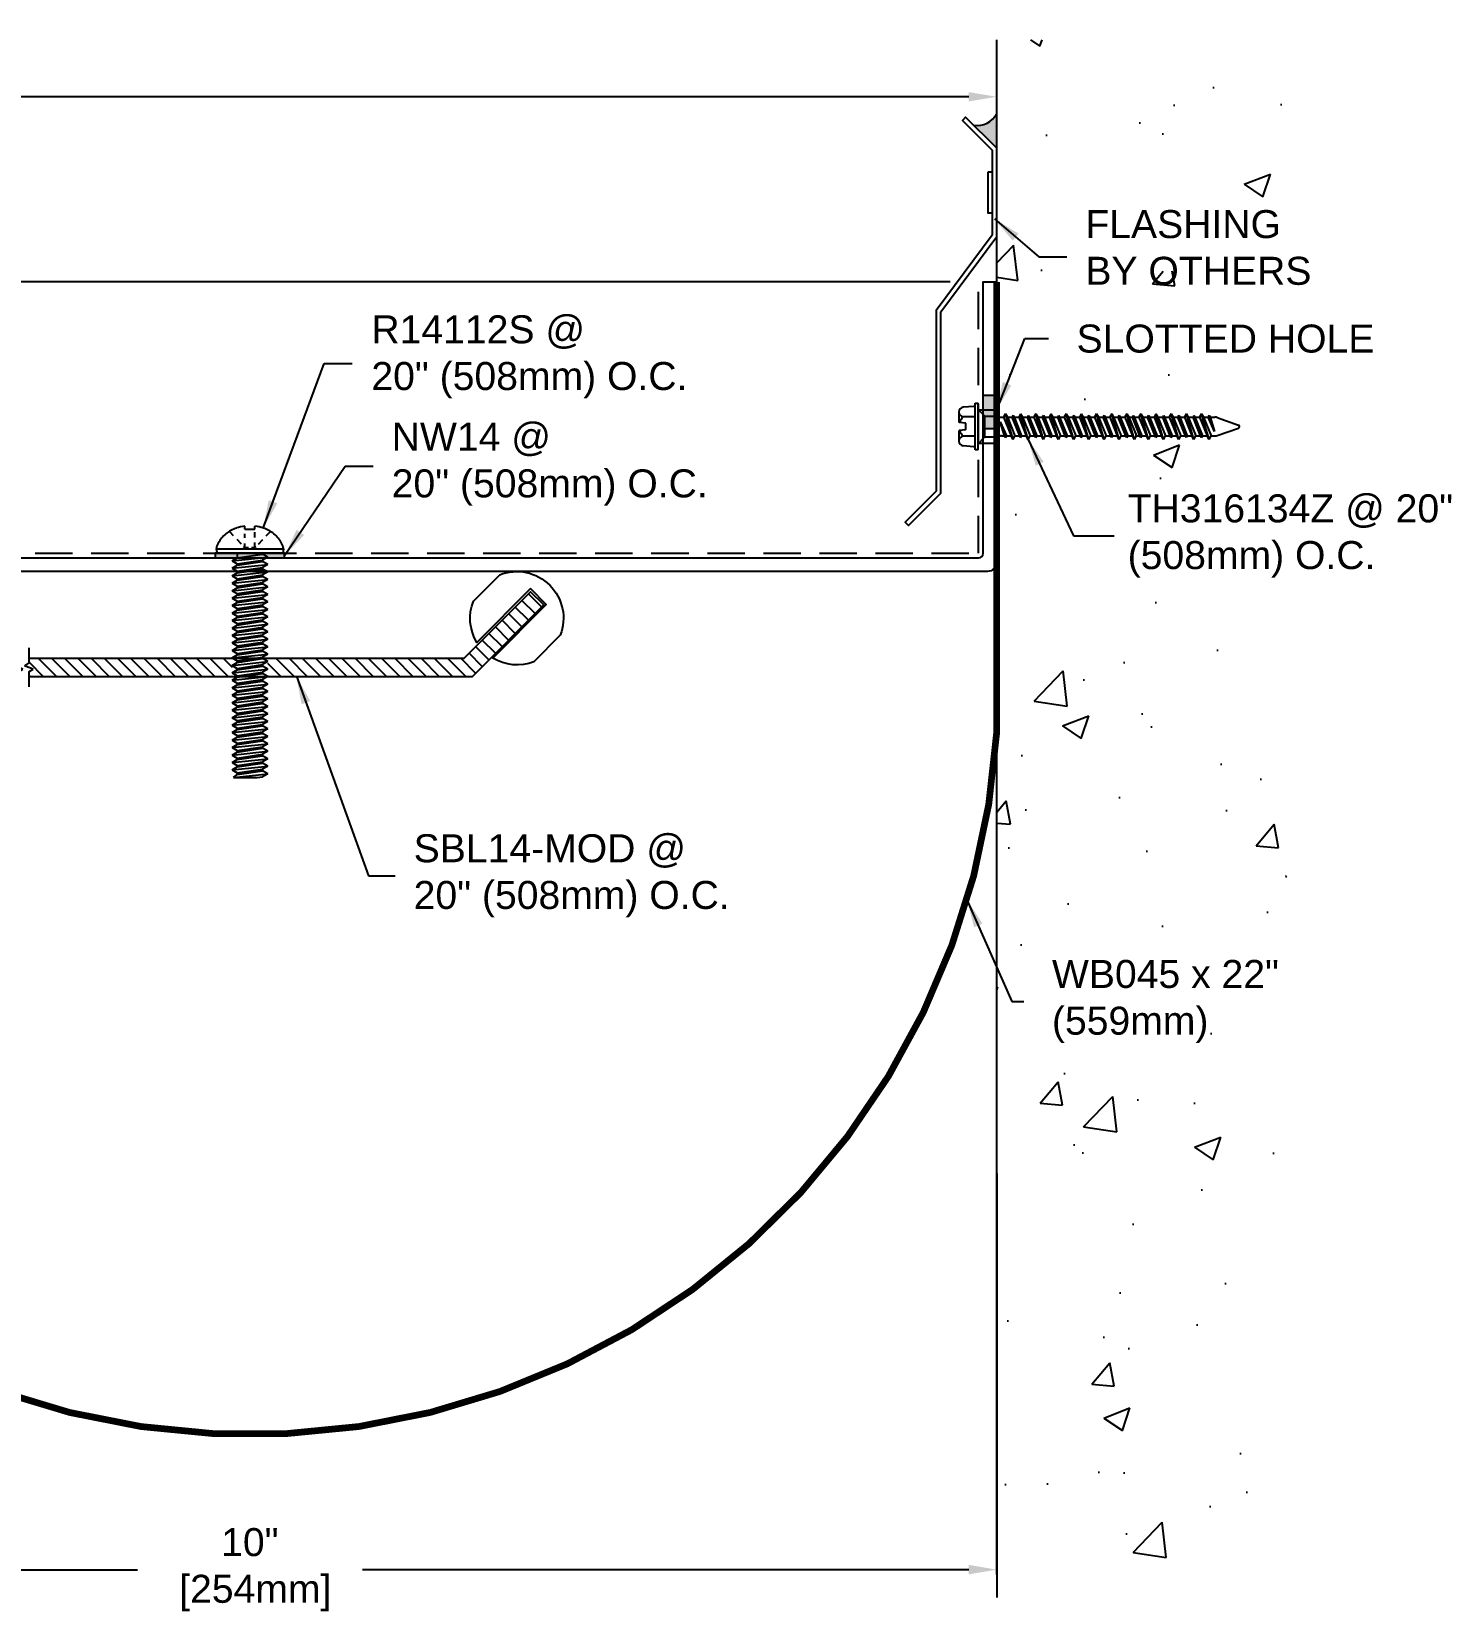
# Model space of a CAD drawing. Header units: inches. Extents: x -3.7 to 52, y 1.3 to 12.5.
# Drawn here: x 10.97 to 20.47, y 1.3 to 11.87 of the extents above; entities that cross this region are included whole.
import ezdxf

# ---------------------------------------------------------------- set-up
doc = ezdxf.new("R2010")
doc.units = ezdxf.units.IN
doc.header["$MEASUREMENT"] = 0
doc.linetypes.add('DASHED2', pattern=[0.375, 0.25, -0.125])
for name, color, linetype in [('ANCHORS', 4, 'Continuous'), ('CONDITIONS', 1, 'Continuous'), ('DIMENSIONS', 3, 'Continuous'), ('FILLERS', 2, 'Continuous'), ('METALS', 7, 'Continuous'), ('TEXT', 2, 'Continuous')]:
    doc.layers.add(name, color=color, linetype=linetype)
doc.styles.add('ARIAL', font='arial.ttf')
doc.styles.get("Standard").update_dxf_attribs({"font": 'arial.ttf'})
doc.dimstyles.new('Arial', dxfattribs={"dimtxt": 0.1875, "dimasz": 0.1875, "dimexe": 0.1875, "dimexo": 0.1875, "dimgap": 0.1875, "dimtad": 0, "dimtih": 1, "dimtoh": 1, "dimdec": 4, "dimzin": 3, "dimdsep": 46, "dimlunit": 4, "dimtxsty": 'ARIAL', "dimcen": 0.1875, "dimadec": 0, "dimazin": 0, "dimtfac": 1, "dimtdec": 4, "dimtofl": 0, "dimtmove": 0, "dimatfit": 3, "dimfxl": 0, "dimfrac": 2, "dimtolj": 1, "dimtzin": 0, "dimarcsym": 0})
doc.dimstyles.get("Standard").update_dxf_attribs({"dimtxt": 0.18, "dimasz": 0.18, "dimexe": 0.18, "dimexo": 0.0625, "dimgap": 0.09, "dimtad": 0, "dimtih": 1, "dimtoh": 1, "dimdec": 4, "dimzin": 0, "dimdsep": 46, "dimtxsty": 'Standard', "dimcen": 0.09, "dimadec": 0, "dimazin": 0, "dimtfac": 1, "dimtdec": 4, "dimtofl": 0, "dimtmove": 0, "dimatfit": 3, "dimfxl": 0, "dimtolj": 1, "dimtzin": 0, "dimarcsym": 0})

# ---------------------------------------------------------------- blocks, each defined once
blk = doc.blocks.new('*D3')
at = {"layer": 'Defpoints', "color": 0}
for p in [(7.429, 4.418), (17.429, 4.418), (17.429, 1.58)]:
    blk.add_point(p, dxfattribs=at)
at = {"layer": 'DIMENSIONS', "color": 0, "lineweight": -2}
for p, q in [((7.429, 4.231), (7.429, 1.393)), ((17.429, 4.231), (17.429, 1.393)), ((7.617, 1.58), (11.677, 1.58)), ((17.242, 1.58), (13.182, 1.58))]:
    blk.add_line(p, q, dxfattribs=at)
at = {"layer": 'DIMENSIONS', "color": 0}
for points in [[(7.617, 1.612), (7.617, 1.549), (7.429, 1.58)], [(17.242, 1.612), (17.242, 1.549), (17.429, 1.58)]]:
    blk.add_solid(points, dxfattribs=at)
at = {"layer": 'DIMENSIONS', "color": 0, "insert": (12.429, 1.58), "char_height": 0.1875, "attachment_point": 5, "style": 'ARIAL'}
blk.add_mtext('\\A1;10"\\P [254mm]', dxfattribs=at)
blk = doc.blocks.new('*D4')
at = {"layer": 'Defpoints', "color": 0}
for p in [(17.429, 11.438), (17.429, 10.337), (1.179, 8.289)]:
    blk.add_point(p, dxfattribs=at)
at = {"layer": 'DIMENSIONS', "color": 0, "lineweight": -2}
for p, q in [((1.179, 8.476), (1.179, 11.626)), ((17.429, 10.524), (17.429, 11.626)), ((1.367, 11.438), (8.579, 11.438)), ((17.242, 11.438), (10.029, 11.438))]:
    blk.add_line(p, q, dxfattribs=at)
at = {"layer": 'DIMENSIONS', "color": 0}
for points in [[(1.367, 11.469), (1.367, 11.407), (1.179, 11.438)], [(17.242, 11.469), (17.242, 11.407), (17.429, 11.438)]]:
    blk.add_solid(points, dxfattribs=at)
at = {"layer": 'DIMENSIONS', "color": 0, "insert": (9.304, 11.438), "char_height": 0.1875, "attachment_point": 5, "style": 'ARIAL'}
blk.add_mtext('\\A1;1\'-4 1/4"\\P [413mm]', dxfattribs=at)
blk = doc.blocks.new('TH-316134')
for p, q in [((-0.097, 0.127), (-0.027, 0.127)), ((-0.023, 0.083), (-0.027, 0.127)), ((0.023, 0.083), (0.027, 0.127)), ((0.027, 0.127), (0.097, 0.127)), ((-0.157, 0.019), (0.157, 0.019)), ((-0.157, 0), (-0.157, 0.019)), ((-0.157, 0), (0.157, 0)), ((-0.135, 0.029), (-0.129, 0.1)), ((-0.115, 0), (-0.07, -0.045)), ((-0.065, 0.019), (-0.065, 0.1)), ((-0.023, 0.083), (0.023, 0.083)), ((0.064, 0.019), (0.064, 0.1)), ((0.115, 0), (0.07, -0.045)), ((0.135, 0.029), (0.129, 0.1)), ((0.157, 0.019), (0.157, 0)), ((-0.07, -0.045), (0.07, -0.045)), ((-0.07, -0.045), (-0.07, -0.112)), ((0.07, -0.045), (0.07, -0.112)), ((-0.086, -0.234), (0.086, -0.184)), ((-0.074, -0.184), (0.032, -0.147)), ((-0.074, -0.184), (-0.062, -0.177)), ((-0.074, -0.184), (-0.062, -0.19)), ((-0.069, -0.122), (-0.063, -0.148)), ((0.032, -0.147), (-0.062, -0.19)), ((-0.062, -0.177), (0.032, -0.147)), ((-0.062, -0.157), (-0.062, -0.177)), ((0.062, -0.171), (-0.062, -0.221)), ((-0.062, -0.19), (-0.062, -0.221)), ((0.062, -0.197), (-0.062, -0.247)), ((0.062, -0.157), (0.062, -0.171)), ((0.086, -0.184), (0.062, -0.171)), ((0.086, -0.184), (0.062, -0.197)), ((0.062, -0.197), (0.062, -0.228)), ((0.069, -0.122), (0.063, -0.148)), ((-0.086, -0.234), (-0.062, -0.221)), ((-0.086, -0.234), (-0.062, -0.247)), ((-0.086, -0.336), (0.086, -0.285)), ((-0.074, -0.285), (0.074, -0.234)), ((-0.074, -0.285), (-0.062, -0.279)), ((-0.074, -0.285), (-0.062, -0.291)), ((-0.062, -0.279), (0.062, -0.228)), ((0.062, -0.241), (-0.062, -0.291)), ((-0.062, -0.247), (-0.062, -0.279)), ((0.062, -0.272), (-0.062, -0.323)), ((-0.062, -0.291), (-0.062, -0.323)), ((0.062, -0.298), (-0.062, -0.349)), ((0.074, -0.234), (0.062, -0.228)), ((0.074, -0.234), (0.062, -0.241)), ((0.062, -0.241), (0.062, -0.272)), ((0.086, -0.285), (0.062, -0.272)), ((0.086, -0.285), (0.062, -0.298)), ((0.062, -0.298), (0.062, -0.33)), ((-0.086, -0.336), (-0.062, -0.323)), ((-0.086, -0.336), (-0.062, -0.349)), ((-0.086, -0.437), (0.086, -0.387)), ((-0.074, -0.387), (0.074, -0.336)), ((-0.074, -0.387), (-0.062, -0.381)), ((-0.074, -0.387), (-0.062, -0.393)), ((-0.062, -0.381), (0.062, -0.33)), ((0.062, -0.342), (-0.062, -0.393)), ((-0.062, -0.349), (-0.062, -0.381)), ((0.062, -0.374), (-0.062, -0.425)), ((-0.062, -0.393), (-0.062, -0.425)), ((0.062, -0.4), (-0.062, -0.45)), ((0.074, -0.336), (0.062, -0.33)), ((0.074, -0.336), (0.062, -0.342)), ((0.062, -0.342), (0.062, -0.374)), ((0.086, -0.387), (0.062, -0.374)), ((0.086, -0.387), (0.062, -0.4)), ((0.062, -0.4), (0.062, -0.431)), ((-0.086, -0.437), (-0.062, -0.425)), ((-0.086, -0.437), (-0.062, -0.45)), ((-0.086, -0.539), (0.086, -0.488)), ((-0.086, -0.539), (-0.062, -0.526)), ((-0.074, -0.488), (0.074, -0.437)), ((-0.074, -0.488), (-0.062, -0.482)), ((-0.074, -0.488), (-0.062, -0.494)), ((-0.062, -0.482), (0.062, -0.431)), ((0.062, -0.444), (-0.062, -0.494)), ((-0.062, -0.45), (-0.062, -0.482)), ((0.062, -0.475), (-0.062, -0.526)), ((-0.062, -0.494), (-0.062, -0.526)), ((0.062, -0.501), (-0.062, -0.552)), ((0.074, -0.437), (0.062, -0.431)), ((0.074, -0.437), (0.062, -0.444)), ((0.062, -0.444), (0.062, -0.475)), ((0.086, -0.488), (0.062, -0.475)), ((0.086, -0.488), (0.062, -0.501)), ((0.062, -0.501), (0.062, -0.533)), ((-0.086, -0.539), (-0.062, -0.552)), ((-0.086, -0.641), (0.086, -0.59)), ((-0.086, -0.641), (-0.062, -0.628)), ((-0.074, -0.59), (0.074, -0.539)), ((-0.074, -0.59), (-0.062, -0.584)), ((-0.074, -0.59), (-0.062, -0.596)), ((-0.062, -0.584), (0.062, -0.533)), ((0.062, -0.545), (-0.062, -0.596)), ((-0.062, -0.552), (-0.062, -0.584)), ((0.062, -0.577), (-0.062, -0.628)), ((-0.062, -0.596), (-0.062, -0.628)), ((0.062, -0.603), (-0.062, -0.654)), ((0.074, -0.539), (0.062, -0.533)), ((0.074, -0.539), (0.062, -0.545)), ((0.062, -0.545), (0.062, -0.577)), ((0.086, -0.59), (0.062, -0.577)), ((0.086, -0.59), (0.062, -0.603)), ((0.062, -0.603), (0.062, -0.634)), ((-0.086, -0.641), (-0.062, -0.654)), ((-0.086, -0.742), (0.086, -0.691)), ((-0.086, -0.742), (-0.062, -0.729)), ((-0.074, -0.691), (0.074, -0.641)), ((-0.074, -0.691), (-0.062, -0.685)), ((-0.074, -0.691), (-0.062, -0.698)), ((-0.062, -0.685), (0.062, -0.634)), ((0.062, -0.647), (-0.062, -0.698)), ((-0.062, -0.654), (-0.062, -0.685)), ((0.062, -0.678), (-0.062, -0.729)), ((-0.062, -0.698), (-0.062, -0.729)), ((0.062, -0.704), (-0.062, -0.755)), ((-0.062, -0.787), (0.062, -0.736)), ((0.074, -0.641), (0.062, -0.634)), ((0.074, -0.641), (0.062, -0.647)), ((0.062, -0.647), (0.062, -0.678)), ((0.086, -0.691), (0.062, -0.678)), ((0.086, -0.691), (0.062, -0.704)), ((0.062, -0.704), (0.062, -0.736)), ((0.074, -0.742), (0.062, -0.736)), ((-0.086, -0.742), (-0.062, -0.755)), ((-0.086, -0.844), (0.086, -0.793)), ((-0.086, -0.844), (-0.062, -0.831)), ((-0.086, -0.844), (-0.062, -0.857)), ((-0.074, -0.793), (0.074, -0.742)), ((-0.074, -0.793), (-0.062, -0.787)), ((-0.074, -0.793), (-0.062, -0.799)), ((-0.074, -0.895), (0.074, -0.844)), ((0.062, -0.748), (-0.062, -0.799)), ((-0.062, -0.755), (-0.062, -0.787)), ((0.062, -0.78), (-0.062, -0.831)), ((-0.062, -0.799), (-0.062, -0.831)), ((0.062, -0.806), (-0.062, -0.857)), ((-0.062, -0.888), (0.062, -0.838)), ((0.074, -0.742), (0.062, -0.748)), ((0.062, -0.748), (0.062, -0.78)), ((0.086, -0.793), (0.062, -0.78)), ((0.086, -0.793), (0.062, -0.806)), ((0.062, -0.806), (0.062, -0.838)), ((0.074, -0.844), (0.062, -0.838)), ((0.074, -0.844), (0.062, -0.85)), ((-0.086, -0.945), (0.086, -0.895)), ((-0.086, -0.945), (-0.062, -0.932)), ((-0.086, -0.945), (-0.062, -0.958)), ((-0.074, -0.895), (-0.062, -0.888)), ((-0.074, -0.895), (-0.062, -0.901)), ((-0.074, -0.996), (0.074, -0.945)), ((0.062, -0.85), (-0.062, -0.901)), ((-0.062, -0.857), (-0.062, -0.888)), ((0.062, -0.882), (-0.062, -0.932)), ((-0.062, -0.901), (-0.062, -0.932)), ((0.062, -0.907), (-0.062, -0.958)), ((-0.062, -0.99), (0.062, -0.939)), ((0.062, -0.951), (-0.062, -1.002)), ((0.062, -0.85), (0.062, -0.882)), ((0.086, -0.895), (0.062, -0.882)), ((0.086, -0.895), (0.062, -0.907)), ((0.062, -0.907), (0.062, -0.939)), ((0.074, -0.945), (0.062, -0.939)), ((0.074, -0.945), (0.062, -0.951)), ((0.062, -0.951), (0.062, -0.983)), ((-0.086, -1.047), (0.086, -0.996)), ((-0.086, -1.047), (-0.062, -1.034)), ((-0.086, -1.047), (-0.062, -1.06)), ((-0.074, -0.996), (-0.062, -0.99)), ((-0.074, -0.996), (-0.062, -1.002)), ((-0.074, -1.09), (0.074, -1.039)), ((-0.062, -0.958), (-0.062, -0.99)), ((0.062, -0.983), (-0.062, -1.034)), ((-0.062, -1.002), (-0.062, -1.034)), ((0.062, -1.009), (-0.062, -1.06)), ((-0.062, -1.084), (0.062, -1.033)), ((0.062, -1.045), (-0.062, -1.096)), ((-0.062, -1.052), (-0.062, -1.084)), ((0.086, -0.996), (0.062, -0.983)), ((0.086, -0.996), (0.062, -1.009)), ((0.062, -1.001), (0.062, -1.033)), ((0.074, -1.039), (0.062, -1.033)), ((0.074, -1.039), (0.062, -1.045)), ((0.062, -1.045), (0.062, -1.077)), ((-0.086, -1.141), (0.086, -1.09)), ((-0.086, -1.141), (-0.062, -1.128)), ((-0.086, -1.141), (-0.062, -1.154)), ((-0.074, -1.09), (-0.062, -1.084)), ((-0.074, -1.09), (-0.062, -1.096)), ((-0.074, -1.191), (0.074, -1.141)), ((0.062, -1.077), (-0.062, -1.128)), ((-0.062, -1.096), (-0.062, -1.128)), ((0.062, -1.103), (-0.062, -1.154)), ((-0.062, -1.185), (0.062, -1.134)), ((0.062, -1.147), (-0.062, -1.198)), ((-0.062, -1.154), (-0.062, -1.185)), ((0.086, -1.09), (0.062, -1.077)), ((0.086, -1.09), (0.062, -1.103)), ((0.062, -1.103), (0.062, -1.134)), ((0.074, -1.141), (0.062, -1.134)), ((0.074, -1.141), (0.062, -1.147)), ((0.062, -1.147), (0.062, -1.178)), ((-0.086, -1.242), (0.086, -1.191)), ((-0.086, -1.242), (-0.062, -1.229)), ((-0.086, -1.242), (-0.062, -1.255)), ((-0.074, -1.191), (-0.062, -1.185)), ((-0.074, -1.191), (-0.062, -1.198)), ((-0.074, -1.293), (0.074, -1.242)), ((0.062, -1.178), (-0.062, -1.229)), ((-0.062, -1.198), (-0.062, -1.229)), ((0.062, -1.204), (-0.062, -1.255)), ((-0.062, -1.287), (0.062, -1.236)), ((0.062, -1.248), (-0.062, -1.299)), ((-0.062, -1.255), (-0.062, -1.287)), ((0.086, -1.191), (0.062, -1.178)), ((0.086, -1.191), (0.062, -1.204)), ((0.062, -1.204), (0.062, -1.236)), ((0.074, -1.242), (0.062, -1.236)), ((0.074, -1.242), (0.062, -1.248)), ((0.062, -1.248), (0.062, -1.28)), ((-0.086, -1.344), (0.086, -1.293)), ((-0.086, -1.344), (-0.062, -1.331)), ((-0.086, -1.344), (-0.062, -1.357)), ((-0.074, -1.293), (-0.062, -1.287)), ((-0.074, -1.293), (-0.062, -1.299)), ((-0.074, -1.395), (0.074, -1.344)), ((0.062, -1.28), (-0.062, -1.331)), ((-0.062, -1.299), (-0.062, -1.331)), ((0.062, -1.306), (-0.062, -1.357)), ((-0.062, -1.388), (0.062, -1.338)), ((0.062, -1.35), (-0.062, -1.401)), ((-0.062, -1.357), (-0.062, -1.388)), ((0.086, -1.293), (0.062, -1.28)), ((0.086, -1.293), (0.062, -1.306)), ((0.062, -1.306), (0.062, -1.338)), ((0.074, -1.344), (0.062, -1.338)), ((0.074, -1.344), (0.062, -1.35)), ((0.062, -1.35), (0.062, -1.382)), ((-0.086, -1.445), (0.086, -1.395)), ((-0.086, -1.445), (-0.062, -1.432)), ((-0.086, -1.445), (-0.062, -1.458)), ((-0.074, -1.395), (-0.062, -1.388)), ((-0.074, -1.395), (-0.062, -1.401)), ((-0.074, -1.496), (0.074, -1.445)), ((0.062, -1.382), (-0.062, -1.432)), ((-0.062, -1.401), (-0.062, -1.432)), ((0.062, -1.407), (-0.062, -1.458)), ((-0.062, -1.49), (0.062, -1.439)), ((0.062, -1.451), (-0.062, -1.502)), ((-0.062, -1.458), (-0.062, -1.49)), ((0.086, -1.395), (0.062, -1.382)), ((0.086, -1.395), (0.062, -1.407)), ((0.062, -1.407), (0.062, -1.439)), ((0.074, -1.445), (0.062, -1.439)), ((0.074, -1.445), (0.062, -1.451)), ((0.062, -1.451), (0.062, -1.483)), ((-0.086, -1.547), (0.086, -1.496)), ((-0.086, -1.547), (-0.062, -1.534)), ((-0.086, -1.547), (-0.062, -1.56)), ((-0.074, -1.496), (-0.062, -1.49)), ((-0.074, -1.496), (-0.062, -1.502)), ((0.062, -1.483), (-0.062, -1.534)), ((-0.062, -1.502), (-0.062, -1.534)), ((0.062, -1.509), (-0.062, -1.56)), ((-0.062, -1.56), (-0.062, -1.586)), ((-0.034, -1.584), (0.062, -1.541)), ((-0.034, -1.584), (0.074, -1.547)), ((0.062, -1.553), (-0.034, -1.584)), ((0.086, -1.496), (0.062, -1.483)), ((0.086, -1.496), (0.062, -1.509)), ((0.062, -1.509), (0.062, -1.541)), ((0.074, -1.547), (0.062, -1.541)), ((0.074, -1.547), (0.062, -1.553)), ((0.062, -1.553), (0.062, -1.586)), ((-0.06, -1.601), (-0.01, -1.744)), ((0.06, -1.601), (0.01, -1.744))]:
    blk.add_line(p, q)
for centre, radius, start, end in [((-0.097, 0.095), 0.0327, 9.285, 170.715), ((0, 0.038), 0.0896, 107.4215, 136.0407), ((0, 0.038), 0.0896, 43.9593, 72.5785), ((0.097, 0.095), 0.0327, 9.285, 170.715), ((-0.146, 0.03), 0.0112, 270, 355), ((0.146, 0.03), 0.0112, 185, 270), ((-0.023, -0.112), 0.0465, 180, 191.9357), ((-0.109, -0.157), 0.0465, 0, 11.9357), ((0.109, -0.157), 0.0465, 168.0643, 180), ((0.023, -0.112), 0.0465, 348.0643, 0), ((-0.016, -1.586), 0.0465, 180, 199.3058), ((0.016, -1.586), 0.0465, 340.6942, 0), ((0, -1.739), 0.0106, 204.1001, 335.8999)]:
    blk.add_arc(centre, radius, start, end)
blk = doc.blocks.new('TH316134')
blk.add_blockref('TH-316134', (0, 0))
blk = doc.blocks.new('FLASHING')
at = {"layer": 'CONDITIONS'}
blk.add_hatch(color=256, dxfattribs=at).paths.add_polyline_path([(9.429, 11.696, -0.317904), (9.276, 11.618), (9.429, 11.464)])
for points in [[(9.024, 9.169), (8.816, 8.961), (8.838, 8.939), (9.055, 9.156), (9.055, 10.368), (9.429, 10.873), (9.429, 11.464), (9.221, 11.672), (9.2, 11.65), (9.398, 11.452), (9.398, 10.883), (9.024, 10.379)], [(9.371, 11.305), (9.398, 11.305), (9.398, 11.03), (9.371, 11.03)]]:
    blk.add_lwpolyline(points, close=True, dxfattribs=at)
blk.add_arc((9.297, 11.765), 0.149, 261.7227, 332.2653, dxfattribs=at)
blk = doc.blocks.new('*D10')
at = {"layer": 'Defpoints', "color": 0}
for p in [(17.304, 10.199), (-1.174, 4.999), (5.589, 4.999)]:
    blk.add_point(p, dxfattribs=at)
at = {"layer": 'DIMENSIONS', "color": 0, "lineweight": -2}
for p, q in [((17.117, 10.199), (-1.361, 10.199)), ((-1.174, 10.012), (-1.174, 8.045)), ((-1.174, 5.187), (-1.174, 7.114)), ((5.401, 4.999), (-1.361, 4.999))]:
    blk.add_line(p, q, dxfattribs=at)
at = {"layer": 'DIMENSIONS', "color": 0}
for points in [[(-1.205, 10.012), (-1.142, 10.012), (-1.174, 10.199)], [(-1.205, 5.187), (-1.142, 5.187), (-1.174, 4.999)]]:
    blk.add_solid(points, dxfattribs=at)
at = {"layer": 'DIMENSIONS', "color": 0, "insert": (-1.174, 7.58), "char_height": 0.1875, "attachment_point": 5, "style": 'ARIAL'}
blk.add_mtext('\\A1;5 3/16"\\P [132mm]', dxfattribs=at)
blk = doc.blocks.new('SBL14-MOD')
h = blk.add_hatch()
h.set_pattern_fill('ANSI31', color=256, scale=0.5, angle=90, style=0)
h.set_pattern_definition([(135, (-1.98972, 2e-15), (-0.04419417, -0.04419417), [])])
h.paths.add_polyline_path([(12.407, 8.037), (12.318, 8.125), (11.872, 7.679), (10.552, 7.679), (10.551, 7.677), (10.561, 7.667), (10.551, 7.657), (10.561, 7.646), (10.551, 7.636), (10.561, 7.626), (10.551, 7.615), (10.561, 7.605), (10.551, 7.594), (10.561, 7.584), (10.551, 7.574), (10.565, 7.559), (11.929, 7.559)])
h.paths.add_polyline_path([(10.329, 7.61), (10.319, 7.62), (10.329, 7.631), (10.319, 7.641), (10.329, 7.651), (10.319, 7.662), (10.329, 7.672), (10.322, 7.679), (8.96, 7.679), (8.96, 7.649), (8.931, 7.63), (8.989, 7.608), (8.96, 7.589), (8.96, 7.559), (10.32, 7.559), (10.329, 7.568), (10.319, 7.579), (10.329, 7.589), (10.319, 7.599)])
h.paths.add_polyline_path([(8.89, 7.679), (5.391, 7.679), (5.391, 7.559), (8.89, 7.559), (8.89, 7.589), (8.919, 7.608), (8.861, 7.63), (8.89, 7.649)])
for p, q in [((8.89, 7.749), (8.89, 7.649)), ((8.96, 7.749), (8.96, 7.649)), ((8.89, 7.649), (8.861, 7.63)), ((8.919, 7.608), (8.861, 7.63)), ((8.96, 7.649), (8.931, 7.63)), ((8.989, 7.608), (8.931, 7.63)), ((8.89, 7.589), (8.919, 7.608)), ((8.89, 7.589), (8.89, 7.489)), ((8.96, 7.589), (8.989, 7.608)), ((8.96, 7.589), (8.96, 7.489))]:
    blk.add_line(p, q)
for points in [[(12.319, 8.146), (11.959, 7.786, -0.233897), (11.936, 8.063), (12.112, 8.239, -0.654654), (12.517, 7.834), (12.341, 7.657, -0.233897), (12.065, 7.681), (12.424, 8.041)], [(5.432, 7.694, 0.233897), (5.254, 7.906), (5.004, 7.906, 0.654654), (5.004, 7.333), (5.254, 7.333, 0.233897), (5.432, 7.545), (5.391, 7.559), (5.391, 7.679)]]:
    blk.add_lwpolyline(points, format="xyb", close=True)
for points in [[(8.96, 7.559), (11.929, 7.559), (12.407, 8.037), (12.318, 8.125), (11.872, 7.679), (8.96, 7.679)], [(5.391, 7.679), (8.89, 7.679)], [(8.89, 7.559), (5.391, 7.559)]]:
    blk.add_lwpolyline(points)
blk = doc.blocks.new('R14112')
for p, q in [((-0.109, 0.116), (-0.133, 0.141)), ((-0.034, 0.161), (-0.034, 0.182)), ((-0.034, 0.161), (0.034, 0.161)), ((-0.034, 0.103), (-0.034, 0.131)), ((0.034, 0.161), (0.034, 0.182)), ((0.034, 0.106), (0.034, 0.142)), ((0.109, 0.116), (0.133, 0.141)), ((-0.226, 0.031), (0.226, 0.031)), ((-0.226, 0.031), (-0.22, 0)), ((-0.22, 0), (0.22, 0)), ((-0.057, 0.062), (-0.086, 0.092)), ((-0.085, 0), (-0.085, -0.03)), ((-0.034, 0.038), (-0.042, 0.046)), ((-0.034, 0.038), (-0.034, 0.065)), ((-0.034, 0.038), (-0.01, 0.038)), ((0.01, 0.038), (0.034, 0.038)), ((0.034, 0.038), (0.034, 0.073)), ((0.034, 0.038), (0.042, 0.046)), ((0.057, 0.062), (0.086, 0.092)), ((0.085, 0), (0.085, -0.005)), ((0.226, 0.031), (0.22, 0)), ((-0.119, -0.05), (0.119, -0.025)), ((-0.119, -0.05), (-0.085, -0.03)), ((-0.119, -0.05), (-0.085, -0.07)), ((-0.119, -0.1), (0.119, -0.075)), ((-0.119, -0.1), (-0.085, -0.08)), ((-0.119, -0.1), (-0.085, -0.12)), ((-0.085, -0.03), (0.085, -0.005)), ((-0.085, -0.07), (0.085, -0.045)), ((-0.085, -0.08), (0.085, -0.055)), ((-0.085, -0.07), (-0.085, -0.08)), ((-0.085, -0.12), (0.085, -0.095)), ((-0.085, -0.13), (0.085, -0.105)), ((0.119, -0.025), (0.085, -0.005)), ((0.119, -0.025), (0.085, -0.045)), ((0.085, -0.045), (0.085, -0.055)), ((0.119, -0.075), (0.085, -0.055)), ((0.119, -0.075), (0.085, -0.095)), ((0.085, -0.095), (0.085, -0.105)), ((0.119, -0.125), (0.085, -0.105)), ((-0.119, -0.15), (0.119, -0.125)), ((-0.119, -0.15), (-0.085, -0.13)), ((-0.119, -0.15), (-0.085, -0.17)), ((-0.119, -0.2), (0.119, -0.175)), ((-0.119, -0.2), (-0.085, -0.18)), ((-0.119, -0.2), (-0.085, -0.22)), ((-0.085, -0.12), (-0.085, -0.13)), ((-0.085, -0.17), (0.085, -0.145)), ((-0.085, -0.18), (0.085, -0.155)), ((-0.085, -0.17), (-0.085, -0.18)), ((-0.085, -0.22), (0.085, -0.195)), ((-0.085, -0.23), (0.085, -0.205)), ((0.119, -0.125), (0.085, -0.145)), ((0.085, -0.145), (0.085, -0.155)), ((0.119, -0.175), (0.085, -0.155)), ((0.119, -0.175), (0.085, -0.195)), ((0.085, -0.195), (0.085, -0.205)), ((0.119, -0.225), (0.085, -0.205)), ((-0.119, -0.25), (0.119, -0.225)), ((-0.119, -0.25), (-0.085, -0.23)), ((-0.119, -0.25), (-0.085, -0.27)), ((-0.119, -0.3), (0.119, -0.275)), ((-0.119, -0.3), (-0.085, -0.28)), ((-0.119, -0.3), (-0.085, -0.32)), ((-0.085, -0.22), (-0.085, -0.23)), ((-0.085, -0.27), (0.085, -0.245)), ((-0.085, -0.28), (0.085, -0.255)), ((-0.085, -0.27), (-0.085, -0.28)), ((-0.085, -0.32), (0.085, -0.295)), ((-0.085, -0.33), (0.085, -0.305)), ((0.119, -0.225), (0.085, -0.245)), ((0.085, -0.245), (0.085, -0.255)), ((0.119, -0.275), (0.085, -0.255)), ((0.119, -0.275), (0.085, -0.295)), ((0.085, -0.295), (0.085, -0.305)), ((0.119, -0.325), (0.085, -0.305)), ((-0.119, -0.35), (0.119, -0.325)), ((-0.119, -0.35), (-0.085, -0.33)), ((-0.119, -0.35), (-0.085, -0.37)), ((-0.119, -0.4), (0.119, -0.375)), ((-0.119, -0.4), (-0.085, -0.38)), ((-0.119, -0.4), (-0.085, -0.42)), ((-0.085, -0.32), (-0.085, -0.33)), ((-0.085, -0.37), (0.085, -0.345)), ((-0.085, -0.38), (0.085, -0.355)), ((-0.085, -0.37), (-0.085, -0.38)), ((-0.085, -0.42), (0.085, -0.395)), ((-0.085, -0.43), (0.085, -0.405)), ((-0.085, -0.42), (-0.085, -0.43)), ((0.119, -0.325), (0.085, -0.345)), ((0.085, -0.345), (0.085, -0.355)), ((0.119, -0.375), (0.085, -0.355)), ((0.119, -0.375), (0.085, -0.395)), ((0.085, -0.395), (0.085, -0.405)), ((0.119, -0.425), (0.085, -0.405)), ((-0.119, -0.45), (0.119, -0.425)), ((-0.119, -0.45), (-0.085, -0.43)), ((-0.119, -0.45), (-0.085, -0.47)), ((-0.119, -0.5), (0.119, -0.475)), ((-0.119, -0.5), (-0.085, -0.48)), ((-0.119, -0.5), (-0.085, -0.52)), ((-0.119, -0.55), (0.119, -0.525)), ((-0.085, -0.47), (0.085, -0.445)), ((-0.085, -0.48), (0.085, -0.455)), ((-0.085, -0.47), (-0.085, -0.48)), ((-0.085, -0.52), (0.085, -0.495)), ((-0.085, -0.53), (0.085, -0.505)), ((-0.085, -0.52), (-0.085, -0.53)), ((0.119, -0.425), (0.085, -0.445)), ((0.085, -0.445), (0.085, -0.455)), ((0.119, -0.475), (0.085, -0.455)), ((0.119, -0.475), (0.085, -0.495)), ((0.085, -0.495), (0.085, -0.505)), ((0.119, -0.525), (0.085, -0.505)), ((0.119, -0.525), (0.085, -0.545)), ((-0.119, -0.55), (-0.085, -0.53)), ((-0.119, -0.55), (-0.085, -0.57)), ((-0.119, -0.6), (0.119, -0.575)), ((-0.119, -0.6), (-0.085, -0.58)), ((-0.119, -0.6), (-0.085, -0.62)), ((-0.119, -0.65), (0.119, -0.625)), ((-0.119, -0.65), (-0.085, -0.63)), ((-0.085, -0.57), (0.085, -0.545)), ((-0.085, -0.58), (0.085, -0.555)), ((-0.085, -0.57), (-0.085, -0.58)), ((-0.085, -0.62), (0.085, -0.595)), ((-0.085, -0.63), (0.085, -0.605)), ((-0.085, -0.62), (-0.085, -0.63)), ((0.085, -0.545), (0.085, -0.555)), ((0.119, -0.575), (0.085, -0.555)), ((0.119, -0.575), (0.085, -0.595)), ((0.085, -0.595), (0.085, -0.605)), ((0.119, -0.625), (0.085, -0.605)), ((0.119, -0.625), (0.085, -0.645)), ((-0.119, -0.65), (-0.085, -0.67)), ((-0.119, -0.7), (0.119, -0.675)), ((-0.119, -0.7), (-0.085, -0.68)), ((-0.119, -0.7), (-0.085, -0.72)), ((-0.119, -0.75), (0.119, -0.725)), ((-0.119, -0.75), (-0.085, -0.73)), ((-0.085, -0.67), (0.085, -0.645)), ((-0.085, -0.68), (0.085, -0.655)), ((-0.085, -0.67), (-0.085, -0.68)), ((-0.085, -0.72), (0.085, -0.695)), ((-0.085, -0.73), (0.085, -0.705)), ((-0.085, -0.72), (-0.085, -0.73)), ((0.085, -0.645), (0.085, -0.655)), ((0.119, -0.675), (0.085, -0.655)), ((0.119, -0.675), (0.085, -0.695)), ((0.085, -0.695), (0.085, -0.705)), ((0.119, -0.725), (0.085, -0.705)), ((0.119, -0.725), (0.085, -0.745)), ((-0.119, -0.75), (-0.085, -0.77)), ((-0.119, -0.8), (0.119, -0.775)), ((-0.119, -0.8), (-0.085, -0.78)), ((-0.119, -0.8), (-0.085, -0.82)), ((-0.119, -0.85), (0.119, -0.825)), ((-0.119, -0.85), (-0.085, -0.83)), ((-0.085, -0.77), (0.085, -0.745)), ((-0.085, -0.78), (0.085, -0.755)), ((-0.085, -0.77), (-0.085, -0.78)), ((-0.085, -0.82), (0.085, -0.795)), ((-0.085, -0.83), (0.085, -0.805)), ((-0.085, -0.82), (-0.085, -0.83)), ((-0.085, -0.87), (0.085, -0.845)), ((0.085, -0.745), (0.085, -0.755)), ((0.119, -0.775), (0.085, -0.755)), ((0.119, -0.775), (0.085, -0.795)), ((0.085, -0.795), (0.085, -0.805)), ((0.119, -0.825), (0.085, -0.805)), ((0.119, -0.825), (0.085, -0.845)), ((0.085, -0.845), (0.085, -0.855)), ((-0.119, -0.85), (-0.085, -0.87)), ((-0.119, -0.9), (0.119, -0.875)), ((-0.119, -0.9), (-0.085, -0.88)), ((-0.119, -0.9), (-0.085, -0.92)), ((-0.119, -0.95), (0.119, -0.925)), ((-0.119, -0.95), (-0.085, -0.93)), ((-0.119, -0.95), (-0.085, -0.97)), ((-0.085, -0.88), (0.085, -0.855)), ((-0.085, -0.87), (-0.085, -0.88)), ((-0.085, -0.92), (0.085, -0.895)), ((-0.085, -0.93), (0.085, -0.905)), ((-0.085, -0.92), (-0.085, -0.93)), ((-0.085, -0.97), (0.085, -0.945)), ((0.119, -0.875), (0.085, -0.855)), ((0.119, -0.875), (0.085, -0.895)), ((0.085, -0.895), (0.085, -0.905)), ((0.119, -0.925), (0.085, -0.905)), ((0.119, -0.925), (0.085, -0.945)), ((0.085, -0.945), (0.085, -0.955)), ((-0.119, -1), (0.119, -0.975)), ((-0.119, -1), (-0.085, -0.98)), ((-0.119, -1), (-0.085, -1.02)), ((-0.119, -1.05), (0.119, -1.025)), ((-0.119, -1.05), (-0.085, -1.03)), ((-0.119, -1.05), (-0.085, -1.07)), ((-0.085, -0.98), (0.085, -0.955)), ((-0.085, -0.97), (-0.085, -0.98)), ((-0.085, -1.02), (0.085, -0.995)), ((-0.085, -1.03), (0.085, -1.005)), ((-0.085, -1.02), (-0.085, -1.03)), ((-0.085, -1.07), (0.085, -1.045)), ((-0.085, -1.08), (0.085, -1.055)), ((0.119, -0.975), (0.085, -0.955)), ((0.119, -0.975), (0.085, -0.995)), ((0.085, -0.995), (0.085, -1.005)), ((0.119, -1.025), (0.085, -1.005)), ((0.119, -1.025), (0.085, -1.045)), ((0.085, -1.045), (0.085, -1.055)), ((0.119, -1.075), (0.085, -1.055)), ((-0.119, -1.1), (0.119, -1.075)), ((-0.119, -1.1), (-0.085, -1.08)), ((-0.119, -1.1), (-0.085, -1.12)), ((-0.119, -1.15), (0.119, -1.125)), ((-0.119, -1.15), (-0.085, -1.13)), ((-0.119, -1.15), (-0.085, -1.17)), ((-0.085, -1.07), (-0.085, -1.08)), ((-0.085, -1.12), (0.085, -1.095)), ((-0.085, -1.13), (0.085, -1.105)), ((-0.085, -1.12), (-0.085, -1.13)), ((-0.085, -1.17), (0.085, -1.145)), ((-0.085, -1.18), (0.085, -1.155)), ((0.119, -1.075), (0.085, -1.095)), ((0.085, -1.095), (0.085, -1.105)), ((0.119, -1.125), (0.085, -1.105)), ((0.119, -1.125), (0.085, -1.145)), ((0.085, -1.145), (0.085, -1.155)), ((0.119, -1.175), (0.085, -1.155)), ((-0.119, -1.2), (0.119, -1.175)), ((-0.119, -1.2), (-0.085, -1.18)), ((-0.119, -1.2), (-0.085, -1.22)), ((-0.119, -1.25), (0.119, -1.225)), ((-0.119, -1.25), (-0.085, -1.23)), ((-0.119, -1.25), (-0.085, -1.27)), ((-0.085, -1.17), (-0.085, -1.18)), ((-0.085, -1.22), (0.085, -1.195)), ((-0.085, -1.23), (0.085, -1.205)), ((-0.085, -1.22), (-0.085, -1.23)), ((-0.085, -1.27), (0.085, -1.245)), ((-0.085, -1.28), (0.085, -1.255)), ((0.119, -1.175), (0.085, -1.195)), ((0.085, -1.195), (0.085, -1.205)), ((0.119, -1.225), (0.085, -1.205)), ((0.119, -1.225), (0.085, -1.245)), ((0.085, -1.245), (0.085, -1.255)), ((0.119, -1.275), (0.085, -1.255)), ((-0.119, -1.3), (0.119, -1.275)), ((-0.119, -1.3), (-0.085, -1.28)), ((-0.119, -1.3), (-0.085, -1.32)), ((-0.119, -1.35), (0.119, -1.325)), ((-0.119, -1.35), (-0.085, -1.33)), ((-0.119, -1.35), (-0.085, -1.37)), ((-0.085, -1.27), (-0.085, -1.28)), ((-0.085, -1.32), (0.085, -1.295)), ((-0.085, -1.33), (0.085, -1.305)), ((-0.085, -1.32), (-0.085, -1.33)), ((-0.085, -1.37), (0.085, -1.345)), ((-0.085, -1.38), (0.085, -1.355)), ((-0.085, -1.37), (-0.085, -1.38)), ((0.119, -1.275), (0.085, -1.295)), ((0.085, -1.295), (0.085, -1.305)), ((0.119, -1.325), (0.085, -1.305)), ((0.119, -1.325), (0.085, -1.345)), ((0.085, -1.345), (0.085, -1.355)), ((0.119, -1.375), (0.085, -1.355)), ((-0.119, -1.4), (0.119, -1.375)), ((-0.119, -1.4), (-0.085, -1.38)), ((-0.119, -1.4), (-0.085, -1.42)), ((-0.119, -1.45), (0.119, -1.425)), ((-0.119, -1.45), (-0.085, -1.43)), ((-0.119, -1.45), (-0.085, -1.47)), ((-0.11, -1.5), (0.119, -1.475)), ((-0.085, -1.42), (0.085, -1.395)), ((-0.085, -1.43), (0.085, -1.405)), ((-0.085, -1.42), (-0.085, -1.43)), ((-0.085, -1.47), (0.085, -1.445)), ((-0.085, -1.48), (0.085, -1.455)), ((-0.085, -1.47), (-0.085, -1.48)), ((0.119, -1.375), (0.085, -1.395)), ((0.085, -1.395), (0.085, -1.405)), ((0.119, -1.425), (0.085, -1.405)), ((0.119, -1.425), (0.085, -1.445)), ((0.085, -1.445), (0.085, -1.455)), ((0.119, -1.475), (0.085, -1.455)), ((0.119, -1.475), (0.085, -1.495)), ((-0.11, -1.5), (-0.085, -1.48)), ((-0.11, -1.5), (0.048, -1.5)), ((0.048, -1.5), (0.085, -1.495))]:
    blk.add_line(p, q)
for centre, radius, start, end in [((-0.041, -0.02), 0.192, 128.7816, 152.7282), ((-0.016, -0.051), 0.232, 108.4084, 128.7816), ((0, -0.1), 0.284, 96.8718, 108.4084), ((0, -0.1), 0.284, 71.5916, 83.1282), ((0.016, -0.051), 0.232, 51.2184, 71.5916), ((0.041, -0.02), 0.192, 27.2718, 51.2184), ((-0.08, 0), 0.149, 152.7282, 167.9922), ((0.08, 0), 0.149, 12.0078, 27.2718)]:
    blk.add_arc(centre, radius, start, end)

msp = doc.modelspace()

# ---------------------------------------------------------------- hatches: boundary and pattern name
at = {"layer": 'ANCHORS'}
for points in [[(17.33928, 9.21638), (17.42928, 9.21638), (17.42928, 9.44099), (17.33928, 9.44099)], [(12.19678, 8.38244), (12.19678, 8.35119), (12.66178, 8.35119), (12.66178, 8.38244)]]:
    msp.add_hatch(color=256, dxfattribs=at).paths.add_polyline_path(points)
at = {"layer": 'CONDITIONS'}
h = msp.add_hatch(dxfattribs=at)
h.set_pattern_fill('AR-CONC', color=256, scale=0.25, style=0)
h.set_pattern_definition([(50, (8, 0), (1.79315, -0.15688), [0.1875, -2.0625]), (355, (8, 0), (-0.34688, 1.88048), [0.15, -1.65]), (100.451, (8.1494, -0.013), (1.44627, 1.7236), [0.15935, -1.75286]), (46.184, (8, 0.5), (2.6681, -0.4138), [0.28125, -3.09375]), (96.636, (8.2223, 0.4655), (2.33666, 2.4353), [0.23903, -2.6293]), (351.184, (8, 0.5), (2.33665, 2.4353), [0.225, -2.475]), (21, (8.25, 0.375), (1.49227, -1.00655), [0.1875, -2.0625]), (326, (8.25, 0.375), (0.60829, 1.81288), [0.15, -1.65]), (71.451, (8.3744, 0.2911), (2.10056, 0.80633), [0.15935, -1.75286]), (37.5, (8, 0), (0.0304, 0.832235), [0, -1.63, 0, -1.675, 0, -1.65625]), (7.5, (8, 0), (0.657674, 0.98603), [0, -0.955, 0, -1.5925, 0, -0.63125]), (327.5, (7.4425, 0), (1.334556, -0.056387), [0, -0.625, 0, -1.95, 0, -2.5875]), (317.5, (7.1925, 0), (1.457965, 0.25026), [0, -0.8125, 0, -1.295, 0, -1.8375])])
h.paths.add_polyline_path([(19.37018, 11.8187), (17.42928, 11.8187), (17.42928, 9.29708, 0.10112139), (17.44752, 9.29336), (17.46089, 9.29336), (17.47381, 9.31736), (17.48674, 9.29336), (17.51843, 9.29336), (17.52459, 9.3048), (17.53076, 9.29336), (17.56245, 9.29336), (17.57538, 9.31736), (17.5883, 9.29336), (17.61999, 9.29336), (17.62616, 9.3048), (17.63232, 9.29336), (17.66401, 9.29336), (17.67694, 9.31736), (17.68986, 9.29336), (17.72156, 9.29336), (17.72772, 9.3048), (17.73388, 9.29336), (17.76558, 9.29336), (17.7785, 9.31736), (17.79143, 9.29336), (17.82312, 9.29336), (17.82928, 9.3048), (17.83545, 9.29336), (17.86714, 9.29336), (17.88006, 9.31736), (17.89299, 9.29336), (17.92468, 9.29336), (17.93084, 9.3048), (17.93701, 9.29336), (17.9687, 9.29336), (17.98163, 9.31736), (17.99455, 9.29336), (18.02624, 9.29336), (18.03241, 9.3048), (18.03857, 9.29336), (18.07026, 9.29336), (18.08319, 9.31736), (18.09611, 9.29336), (18.12781, 9.29336), (18.13397, 9.3048), (18.14013, 9.29336), (18.17183, 9.29336), (18.18475, 9.31736), (18.19768, 9.29336), (18.22937, 9.29336), (18.23553, 9.3048), (18.2417, 9.29336), (18.27339, 9.29336), (18.28631, 9.31736), (18.29924, 9.29336), (18.32312, 9.29336), (18.32928, 9.3048), (18.33545, 9.29336), (18.36714, 9.29336), (18.38006, 9.31736), (18.39299, 9.29336), (18.42468, 9.29336), (18.43084, 9.3048), (18.43701, 9.29336), (18.4687, 9.29336), (18.48163, 9.31736), (18.49455, 9.29336), (18.52624, 9.29336), (18.53241, 9.3048), (18.53857, 9.29336), (18.57026, 9.29336), (18.58319, 9.31736), (18.59611, 9.29336), (18.62781, 9.29336), (18.63397, 9.3048), (18.64013, 9.29336), (18.67183, 9.29336), (18.68475, 9.31736), (18.69768, 9.29336), (18.72937, 9.29336), (18.73553, 9.3048), (18.7417, 9.29336), (18.77339, 9.29336), (18.78631, 9.31736), (18.79924, 9.29336), (18.83093, 9.29336), (18.83709, 9.3048), (18.84326, 9.29336), (18.88379, 9.29336), (19.0323, 9.24133, -0.77412328), (19.0323, 9.22088), (18.88379, 9.16886), (18.85002, 9.16886), (18.83709, 9.14486), (18.82417, 9.16886), (18.79248, 9.16886), (18.78631, 9.15741), (18.78015, 9.16886), (18.74846, 9.16886), (18.73553, 9.14486), (18.72261, 9.16886), (18.69091, 9.16886), (18.68475, 9.15741), (18.67859, 9.16886), (18.64689, 9.16886), (18.63397, 9.14486), (18.62104, 9.16886), (18.58935, 9.16886), (18.58319, 9.15741), (18.57702, 9.16886), (18.54533, 9.16886), (18.53241, 9.14486), (18.51948, 9.16886), (18.48779, 9.16886), (18.48163, 9.15741), (18.47546, 9.16886), (18.44377, 9.16886), (18.43084, 9.14486), (18.41792, 9.16886), (18.38623, 9.16886), (18.38006, 9.15741), (18.3739, 9.16886), (18.35002, 9.16886), (18.33709, 9.14486), (18.32417, 9.16886), (18.29248, 9.16886), (18.28631, 9.15741), (18.28015, 9.16886), (18.24846, 9.16886), (18.23553, 9.14486), (18.22261, 9.16886), (18.19091, 9.16886), (18.18475, 9.15741), (18.17859, 9.16886), (18.14689, 9.16886), (18.13397, 9.14486), (18.12104, 9.16886), (18.08935, 9.16886), (18.08319, 9.15741), (18.07702, 9.16886), (18.04533, 9.16886), (18.03241, 9.14486), (18.01948, 9.16886), (17.98779, 9.16886), (17.98163, 9.15741), (17.97546, 9.16886), (17.94377, 9.16886), (17.93084, 9.14486), (17.91792, 9.16886), (17.88623, 9.16886), (17.88006, 9.15741), (17.8739, 9.16886), (17.84221, 9.16886), (17.82928, 9.14486), (17.81636, 9.16886), (17.78466, 9.16886), (17.7785, 9.15741), (17.77234, 9.16886), (17.74064, 9.16886), (17.72772, 9.14486), (17.71479, 9.16886), (17.6831, 9.16886), (17.67694, 9.15741), (17.67077, 9.16886), (17.63908, 9.16886), (17.62616, 9.14486), (17.61323, 9.16886), (17.58154, 9.16886), (17.57538, 9.15741), (17.56921, 9.16886), (17.53752, 9.16886), (17.52459, 9.14486), (17.51167, 9.16886), (17.47998, 9.16886), (17.47381, 9.15741), (17.46765, 9.16886), (17.44752, 9.16886, 0.10112139), (17.42928, 9.16513), (17.42928, 7.18619, -0.00482274), (17.42928, 7.16689), (17.42928, 1.54691), (19.37018, 1.54691), (19.37018, 8.25721), (18.52207, 8.25721), (18.52207, 8.76145), (19.37018, 8.76145)])
h.paths.add_polyline_path([(17.91997, 10.27102), (17.91997, 10.78391), (19.07463, 10.78391), (19.07463, 10.27102)], flags=16)
h.paths.add_polyline_path([(18.85641, 5.68025), (18.85641, 5.11706), (17.72939, 5.11706), (17.72939, 5.68025)], flags=16)
h.paths.add_polyline_path([(17.99146, 10.71441), (19.04117, 10.71441), (19.04117, 10.3121), (17.99146, 10.3121)], flags=8)
h.paths.add_polyline_path([(17.76766, 5.60016), (18.83306, 5.60016), (18.83306, 5.16493), (17.76766, 5.16493)], flags=8)

# ---------------------------------------------------------------- linework, layer by layer
for p, q in [((17.30428, 9.34361), (17.42928, 9.34361)), ((17.30428, 9.11861), (17.42928, 9.11861))]:
    msp.add_line(p, q)
at = {"layer": 'ANCHORS'}
for points in [[(17.33928, 9.44099), (17.42928, 9.44099), (17.42928, 9.21638), (17.33928, 9.21638)], [(12.19678, 8.38244), (12.19678, 8.35119), (12.66178, 8.35119), (12.66178, 8.38244)]]:
    msp.add_lwpolyline(points, close=True, dxfattribs=at)
at = {"layer": 'CONDITIONS'}
msp.add_line((17.42928, 1.54691), (17.42928, 11.8187), dxfattribs=at)
at = {"layer": 'FILLERS', "const_width": 0.045}
msp.add_lwpolyline([(17.42928, 10.19919), (17.42928, 7.16689)], dxfattribs=at)
at = {"layer": 'FILLERS'}
msp.add_lwpolyline([(5.80603, 5.37369, 0.045, 0.045, 0), (5.80603, 7.18619, 0.045, 0.045, 0), (7.42928, 7.18619, 0.045, 0.045, 0.94032106), (17.42928, 7.18619, 0.045, 0.045, 0)], format="xyseb", dxfattribs=at)
at = {"layer": 'METALS', "linetype": 'DASHED2'}
msp.add_lwpolyline([(1.14803, 7.69869), (1.14803, 8.28869, -0.41421356), (1.24178, 8.38244), (17.30803, 8.38244), (17.30803, 10.19869)], format="xyb", dxfattribs=at)
at = {"layer": 'METALS'}
msp.add_lwpolyline([(17.42928, 10.19869), (17.42928, 8.32369, -0.41421356), (17.36678, 8.26119), (1.30053, 8.26119, 0.41421356), (1.26928, 8.22994), (1.26928, 7.69869), (1.17928, 7.69869), (1.17928, 8.28869, -0.41421356), (1.24178, 8.35119), (17.30803, 8.35119, 0.41421356), (17.33928, 8.38244), (17.33928, 10.19869)], format="xyb", close=True, dxfattribs=at)

# ---------------------------------------------------------------- block references
msp.add_blockref('FLASHING', (8, -0.37036))
at = {"layer": 'ANCHORS', "rotation": 90}
msp.add_blockref('TH316134', (17.30428, 9.23111), dxfattribs=at)
at = {"layer": 'ANCHORS'}
for name, p in [('R14112', (12.42928, 8.38244)), ('SBL14-MOD', (1.98972, 0))]:
    msp.add_blockref(name, p, dxfattribs=at)

# ---------------------------------------------------------------- texts
at = {"layer": 'TEXT', "char_height": 0.1875, "style": 'ARIAL'}
for s, insert, attachment_point in [('\\A1;FLASHING\\PBY OTHERS', (18.02271, 10.4283), 4), ('R14112S @\\P20" (508mm) O.C.', (13.24259, 9.6971), 4), ('\\A1;SLOTTED HOLE', (17.96386, 9.91358), 1), ('NW14 @\\P20" (508mm) O.C.', (13.3786, 8.97863), 4), ('TH316134Z @ 20"\\P(508mm) O.C.', (18.3057, 8.49883), 4), ('SBL14-MOD @\\P20" (508mm) O.C.', (13.5257, 6.22388), 4), ('WB045 x 22"\\P(559mm)', (17.79891, 5.38254), 4)]:
    msp.add_mtext(s, dxfattribs=dict(at, insert=insert, attachment_point=attachment_point))

# ---------------------------------------------------------------- dimensions: what is measured, and where the dimension line sits
at = {"layer": 'DIMENSIONS'}
for base, p1, p2, picture, middle in [((17.42928, 11.43817), (1.17928, 8.28869), (17.42928, 10.337), '*D4', (9.30428, 11.43817)), ((17.42928, 1.58028), (7.42928, 4.41823), (17.42928, 4.41823), '*D3', (12.42928, 1.58028))]:
    dim = msp.add_linear_dim(base=base, p1=p1, p2=p2, dimstyle='Arial', override={"dimpost": '\\X'}, dxfattribs=at)
    dim.commit()
    dim.dimension.update_dxf_attribs({"geometry": picture, "text_midpoint": middle, "dimtype": 160})
dim = msp.add_linear_dim(base=(-1.17373, 4.99919), p1=(17.30428, 10.19919), p2=(5.58877, 4.99919), angle=90, dimstyle='Arial', override={"dimpost": '\\X'}, dxfattribs=at)
dim.commit()
dim.dimension.update_dxf_attribs({"geometry": '*D10', "text_midpoint": (-1.17373, 7.57969), "dimtype": 160})

# ---------------------------------------------------------------- leaders
at = {"layer": 'TEXT', "annotation_type": 0, "has_hookline": 1, "hookline_direction": 0}
for points, override, text_width in [([(17.41377, 10.62066), (17.71021, 10.3658), (17.89771, 10.3658)], {"dimgap": 0.125, "dimtad": 0}, 1.48082), ([(17.42928, 9.34361), (17.61724, 9.81983), (17.77636, 9.81983)], {"dimgap": 0.1875, "dimtad": 0}, 1.96824)]:
    msp.add_leader(points, dimstyle='Arial', override=override, dxfattribs=dict(at, text_width=text_width))
at = {"layer": 'TEXT'}
for points in [[(12.51901, 8.55189), (12.92609, 9.65248), (13.11359, 9.65248)], [(12.66178, 8.36681), (13.0661, 8.96501), (13.2536, 8.96501)], [(12.74065, 7.55919), (13.22345, 6.22388), (13.4007, 6.22388)]]:
    msp.add_leader(points, dimstyle='Arial', dxfattribs=at)
at = {"layer": 'TEXT', "annotation_type": 0, "has_hookline": 1, "hookline_direction": 0}
for points, dimstyle, text_width in [([(17.64021, 9.14486), (17.94385, 8.49883), (18.2157, 8.49883)], 'Standard', 2.1606), ([(17.2302, 6.06369), (17.52958, 5.38254), (17.61141, 5.38254)], 'Arial', 1.50435)]:
    msp.add_leader(points, dimstyle=dimstyle, dxfattribs=dict(at, text_width=text_width))

doc.saveas('drawing.dxf')
